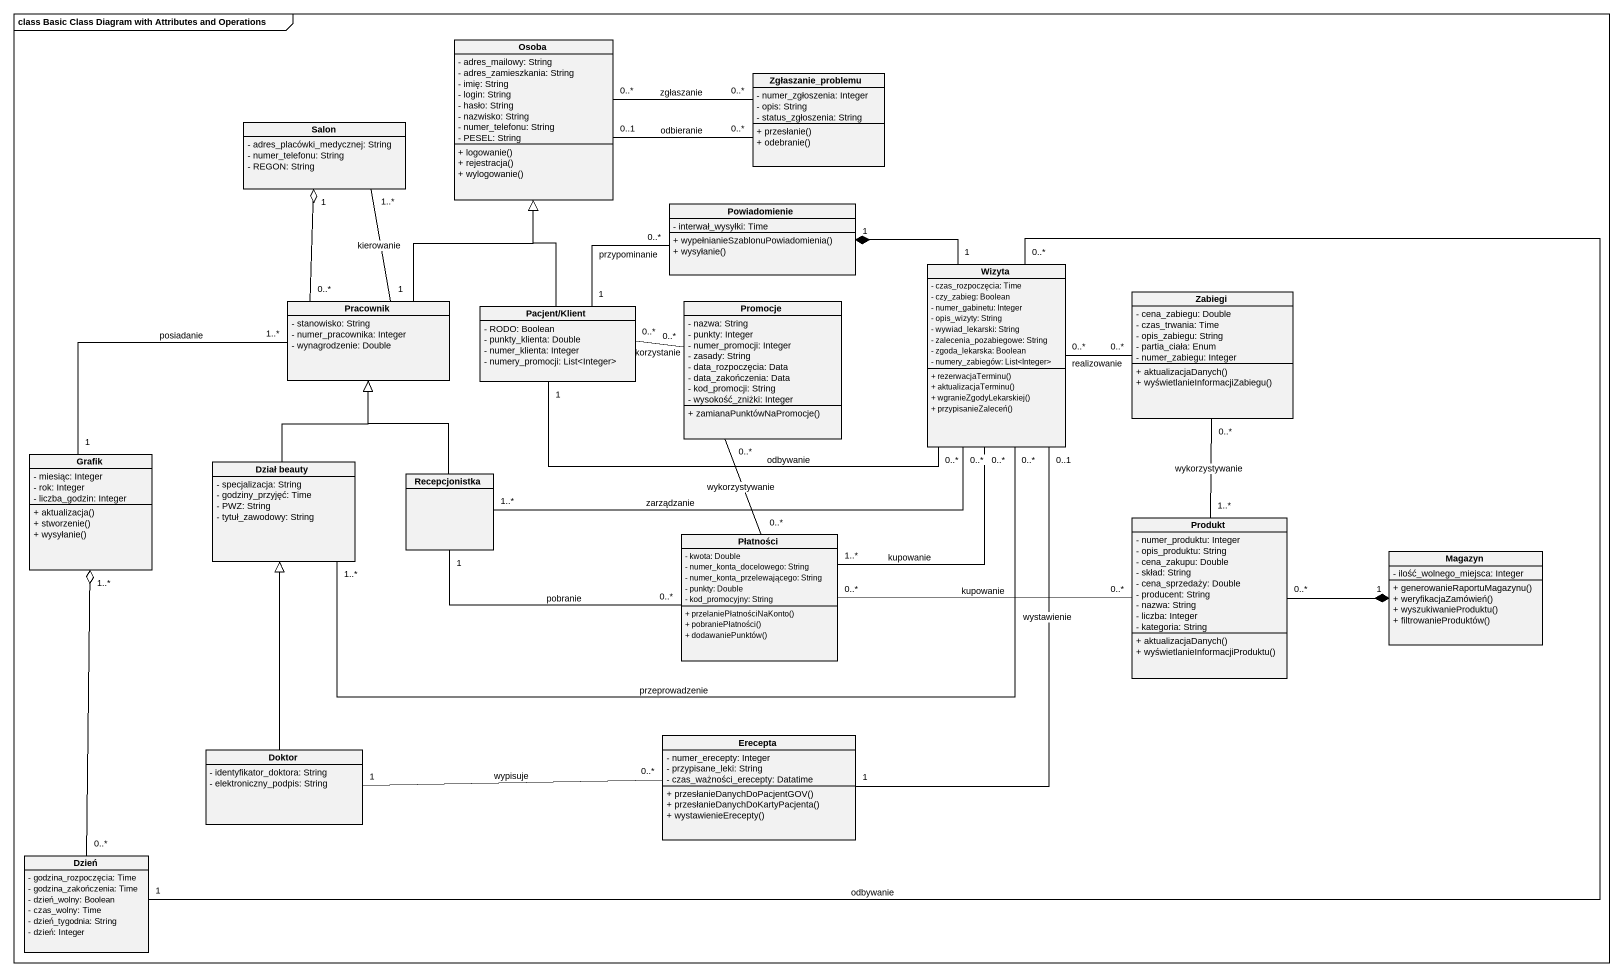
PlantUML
@startuml
mainframe class Basic Class Diagram with Attributes and Operations
hide circle
hide empty members
skinparam classAttributeIconSize 0
class Osoba {
  - adres_mailowy: String
  - adres_zamieszkania: String
  - imię: String
  - login: String
  - hasło: String
  - nazwisko: String
  - numer_telefonu: String
  - PESEL: String
  + logowanie()
  + rejestracja()
  + wylogowanie()
}
class Zgłaszanie_problemu {
  - numer_zgłoszenia: Integer
  - opis: String
  - status_zgłoszenia: String
  + przesłanie()
  + odebranie()
}
class Salon {
  - adres_placówki_medycznej: String
  - numer_telefonu: String
  - REGON: String
}
class Powiadomienie {
  - interwał_wysyłki: Time
  + wypełnianieSzablonuPowiadomienia()
  + wysyłanie()
}
class Wizyta {
  - czas_rozpoczęcia: Time
  - czy_zabieg: Boolean
  - numer_gabinetu: Integer
  - opis_wizyty: String
  - wywiad_lekarski: String
  - zalecenia_pozabiegowe: String
  - zgoda_lekarska: Boolean
  - numery_zabiegów: List<Integer>
  + rezerwacjaTerminu()
  + aktualizacjaTerminu()
  + wgranieZgodyLekarskiej()
  + przypisanieZaleceń()
}
class Zabiegi {
  - cena_zabiegu: Double
  - czas_trwania: Time
  - opis_zabiegu: String
  - partia_ciała: Enum
  - numer_zabiegu: Integer
  + aktualizacjaDanych()
  + wyświetlanieInformacjiZabiegu()
}
class Pracownik {
  - stanowisko: String
  - numer_pracownika: Integer
  - wynagrodzenie: Double
}
class "Pacjent/Klient" as Pacjent_Klient {
  - RODO: Boolean
  - punkty_klienta: Double
  - numer_klienta: Integer
  - numery_promocji: List<Integer>
}
class Promocje {
  - nazwa: String
  - punkty: Integer
  - numer_promocji: Integer
  - zasady: String
  - data_rozpoczęcia: Data
  - data_zakończenia: Data
  - kod_promocji: String
  - wysokość_zniżki: Integer
  + zamianaPunktówNaPromocje()
}
class Grafik {
  - miesiąc: Integer
  - rok: Integer
  - liczba_godzin: Integer
  + aktualizacja()
  + stworzenie()
  + wysyłanie()
}
class "Dział beauty" as Dział_beauty {
  - specjalizacja: String
  - godziny_przyjęć: Time
  - PWZ: String
  - tytuł_zawodowy: String
}
class Recepcjonistka
class Produkt {
  - numer_produktu: Integer
  - opis_produktu: String
  - cena_zakupu: Double
  - skład: String
  - cena_sprzedaży: Double
  - producent: String
  - nazwa: String
  - liczba: Integer
  - kategoria: String
  + aktualizacjaDanych()
  + wyświetlanieInformacjiProduktu()
}
class Płatności {
  - kwota: Double
  - numer_konta_docelowego: String
  - numer_konta_przelewającego: String
  - punkty: Double
  - kod_promocyjny: String
  + przelaniePłatnościNaKonto()
  + pobraniePłatności()
  + dodawaniePunktów()
}
class Magazyn {
  - ilość_wolnego_miejsca: Integer
  + generowanieRaportuMagazynu()
  + weryfikacjaZamówień()
  + wyszukiwanieProduktu()
  + filtrowanieProduktów()
}
class Doktor {
  - identyfikator_doktora: String
  - elektroniczny_podpis: String
}
class Erecepta {
  - numer_erecepty: Integer
  - przypisane_leki: String
  - czas_ważności_erecepty: Datatime
  + przesłanieDanychDoPacjentGOV()
  + przesłanieDanychDoKartyPacjenta()
  + wystawienieErecepty()
}
class Dzień {
  - godzina_rozpoczęcia: Time
  - godzina_zakończenia: Time
  - dzień_wolny: Boolean
  - czas_wolny: Time
  - dzień_tygodnia: String
  - dzień: Integer
}
Osoba "0..1" -right- "0..*" Zgłaszanie_problemu : odbieranie
Osoba "0..*" -right- "0..*" Zgłaszanie_problemu : zgłaszanie
Powiadomienie "0..*" -left- "1" Pacjent_Klient : przypominanie
Wizyta "1" -left-* "1" Powiadomienie
Wizyta "0..*" -right- "0..*" Zabiegi : realizowanie
Wizyta "0..*" -left- "1" Pacjent_Klient : odbywanie
Wizyta "0..*" -left- "1..*" Dział_beauty : przeprowadzenie
Wizyta "0..*" -- "1" Dzień : odbywanie
Pracownik -up-|> Osoba
Pracownik "0..*" -up-o "1" Salon
Pracownik "1" -up- "1..*" Salon : kierowanie
Pacjent_Klient -up-|> Osoba
Promocje "0..*" -left- "0..*" Pacjent_Klient : korzystanie
Grafik "1" -up- "1..*" Pracownik : posiadanie
Dział_beauty -up-|> Pracownik
Recepcjonistka "1..*" -right- "0..*" Wizyta : zarządzanie
Recepcjonistka -up-|> Pracownik
Produkt "1..*" -up- "0..*" Zabiegi : wykorzystywanie
Produkt "0..*" -left- "0..*" Płatności : kupowanie
Produkt "0..*" -right-* "1" Magazyn
Płatności "1..*" -up- "0..*" Wizyta : kupowanie
Płatności "0..*" -up- "0..*" Promocje : wykorzystywanie
Płatności "0..*" -left- "1" Recepcjonistka : pobranie
Doktor -up-|> Dział_beauty
Erecepta "1" -up- "0..1" Wizyta : wystawienie
Erecepta "0..*" -left- "1" Doktor : wypisuje
Dzień "0..*" -up-o "1..*" Grafik
@enduml
